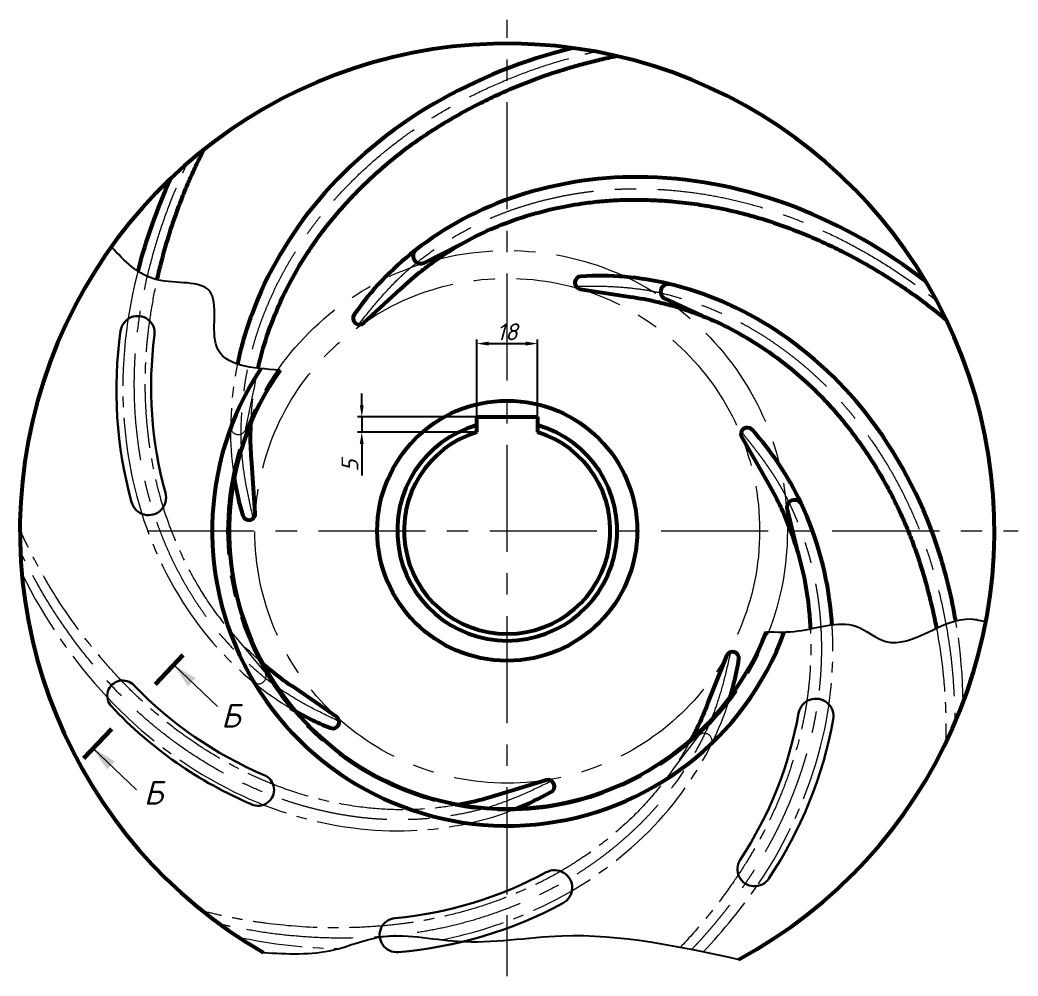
# Model space of a CAD drawing. Header units: millimetres. Extents: x 23 to 696, y 16 to 510.
# Drawn here: x 399.5 to 695.5, y 194.6 to 478.2 of the extents above; entities that cross this region are included whole.
import ezdxf

# ---------------------------------------------------------------- set-up
doc = ezdxf.new("R2010")
doc.units = ezdxf.units.MM
doc.linetypes.add('осевая', pattern=[50.8, 31.75, -6.35, 6.35, -6.35])
doc.linetypes.add('осевая2', pattern=[28.575, 19.05, -3.175, 3.175, -3.175])
doc.layers.get('0').update_dxf_attribs({"lineweight": 53})
for name, color, linetype, lineweight in [('Оси', 7, 'осевая', 20), ('оси 2', 7, 'осевая', 9), ('ОСИ ЛОПАТОК', 7, 'осевая2', 13), ('Размеры', 7, 'Continuous', 20), ('СВАРКА', 7, 'Continuous', 30), ('тонкая', 7, 'Continuous', 25)]:
    doc.layers.add(name, color=color, linetype=linetype, lineweight=lineweight)
doc.styles.add('Размер', font='isocpeur.ttf', dxfattribs={"oblique": 15})
doc.dimstyles.new('Две стрелки', dxfattribs={"dimtxt": 2.5, "dimasz": 3.5, "dimexe": 1.25, "dimexo": 0, "dimgap": 1, "dimtad": 1, "dimdec": 3, "dimtxsty": 'Размер', "dimcen": 2.5, "dimadec": 0, "dimazin": 0, "dimtfac": 1, "dimtdec": 3, "dimtmove": 0, "dimatfit": 3, "dimfxl": 1, "dimarcsym": 0})

# ---------------------------------------------------------------- blocks, each defined once
blk = doc.blocks.new('*D41')
at = {"layer": 'Defpoints', "color": 0, "transparency": 16777216}
for p in [(553.03, 382.2), (535.03, 360.44), (553.03, 360.44)]:
    blk.add_point(p, dxfattribs=at)
at = {"layer": 'Размеры', "color": 0, "lineweight": -2, "transparency": 16777216}
for p, q in [((535.03, 360.44), (535.03, 383.45)), ((538.53, 382.2), (549.53, 382.2)), ((553.03, 360.44), (553.03, 383.45))]:
    blk.add_line(p, q, dxfattribs=at)
at = {"layer": 'Размеры', "color": 0, "transparency": 16777216}
for points in [[(538.53, 382.79), (538.53, 381.62), (535.03, 382.2)], [(549.53, 382.79), (549.53, 381.62), (553.03, 382.2)]]:
    blk.add_solid(points, dxfattribs=at)
at = {"layer": 'Размеры', "color": 0, "transparency": 16777216, "insert": (544.03, 385.7), "char_height": 2.5, "attachment_point": 5, "style": 'Размер'}
blk.add_mtext('{\\H2x;18}', dxfattribs=at)
blk = doc.blocks.new('*D42')
at = {"layer": 'Defpoints', "color": 0, "transparency": 16777216}
for p in [(535.03, 360.44), (500.9, 355.94), (535.03, 355.94)]:
    blk.add_point(p, dxfattribs=at)
at = {"layer": 'Размеры', "color": 0, "lineweight": -2, "transparency": 16777216}
for p, q in [((500.9, 363.94), (500.9, 367.44)), ((535.03, 360.44), (499.65, 360.44)), ((500.9, 360.44), (500.9, 355.94)), ((535.03, 355.94), (499.65, 355.94)), ((500.9, 352.44), (500.9, 343.1))]:
    blk.add_line(p, q, dxfattribs=at)
at = {"layer": 'Размеры', "color": 0, "transparency": 16777216}
for points in [[(500.32, 363.94), (501.49, 363.94), (500.9, 360.44)], [(500.32, 352.44), (501.49, 352.44), (500.9, 355.94)]]:
    blk.add_solid(points, dxfattribs=at)
at = {"layer": 'Размеры', "color": 0, "transparency": 16777216, "insert": (497.4, 346.02), "char_height": 2.5, "attachment_point": 5, "rotation": 90, "style": 'Размер'}
blk.add_mtext('{\\H2x;5}', dxfattribs=at)

msp = doc.modelspace()

# ---------------------------------------------------------------- linework, layer by layer
for p, q in [((535.035, 355.9422), (535.035, 360.4422)), ((535.035, 360.4422), (553.035, 360.4422)), ((553.035, 360.4422), (553.035, 355.9422))]:
    msp.add_line(p, q)
for points in [[(563.4594, 469.8261, 0.07191828), (522.3105, 453.3383, 0.08581768), (488.0534, 424.6815, 0.08671583), (468.2608, 390.8758, 0.03850969), (464.0267, 376.1282, 0.03850969)], [(444.242, 431.1227, 0.04709104), (434.4904, 403.6928, 0.04709104)], [(668.0498, 400.7495, 0.07191828), (629.5031, 422.6409, 0.08581768), (585.7394, 431.557, 0.08671583), (546.9685, 425.954, 0.08695213), (516.5869, 409.7449, 0.07459051), (498.6701, 390.8285, 0.89644065), (501.5137, 388.342), (512.5015, 398.4399)], [(517.0166, 410.0787, 0.90879063), (519.4564, 406.2038), (530.2687, 411.6477)], [(677.0512, 299.9886, 0.03273893), (672.3365, 319.6948, 0.08581768), (652.0211, 359.4698, 0.08671583), (623.4673, 386.2887, 0.08695213), (591.8518, 399.9358, 0.07459051), (565.8914, 402.1495, 0.89644065), (565.7205, 398.376), (580.466, 396.0814)], [(592.3807, 399.808, 0.90879063), (590.8724, 395.4845), (601.87, 390.4253)], [(640.3833, 298.8359, 0.00641992), (640.1519, 301.7486, 0.08695213), (631.1097, 334.9754, 0.07459051), (616.6544, 356.6523, 0.89644065), (613.5976, 354.4332), (620.9973, 341.474)], [(463.0604, 342.487, 0.03294011), (465.6094, 331.2141, 0.89644065), (469.3264, 331.8871), (468.2823, 346.7736)], [(631.3395, 334.4822, 0.90879063), (627.0189, 332.9658), (629.9203, 321.2132)], [(610.139, 277.3346, 0.03294011), (612.7335, 288.5972, 0.89644065), (609.0926, 289.6035), (603.5743, 275.7383)], [(479.6779, 274.1192, 0.03796589), (491.6048, 268.1973, 0.89644065), (493.3961, 271.523), (481.1064, 279.9882)], [(546.6581, 244.2374, 0.03294011), (557.0812, 249.231, 0.89644065), (555.5979, 252.705), (541.317, 248.3745)]]:
    msp.add_lwpolyline(points, format="xyb")
msp.add_circle((544.035, 326.6957), 38.5555)
for radius, start, end in [(144.5, 298.375785, 239.98412), (87.5, 146.644352, 339.934923), (82.5, 144.72326, 338.711496), (32.6, 106.026005, 73.973995), (30.6, 107.104635, 72.895365)]:
    msp.add_arc((544.035, 326.6957), radius, start, end)
for points, knots in [([(470.159, 374.8951), (470.3454, 375.7363), (471.2871, 379.7223), (473.6166, 387.2955), (477.4667, 396.3353), (481.3803, 403.6619), (484.601, 408.8851), (487.5804, 413.2521), (490.9858, 417.753), (494.6543, 422.0933), (498.8413, 426.6447), (503.1267, 430.8782), (508.356, 435.5524), (513.2397, 439.471), (518.1589, 443.0288), (522.9944, 446.2437), (528.9932, 449.8401), (535.4726, 453.3188), (545.1409, 457.9423), (554.1318, 461.4546), (562.5914, 464.0897), (567.1202, 465.3562), (571.5975, 466.4865), (574.821, 467.1671), (576.4546, 467.5119)], [48.56099971, 48.56099971, 48.56099971, 48.56099971, 51.14491036, 60.84189965, 72.29157678, 80.56250229, 85.73909999, 90.69377737, 96.41666631, 102.66317734, 107.73494199, 114.96611721, 120.72401761, 128.77065343, 133.73686665, 138.93321922, 146.18580148, 154.71137674, 160.98484866, 178.33227954, 183.59718724, 187.56422553, 192.43858778, 197.44715521, 197.44715521, 197.44715521, 197.44715521]), ([(440.2287, 401.1612), (440.5695, 402.7076), (442.2626, 409.8773), (444.9715, 418.6105), (448.1858, 426.8675), (450.0192, 431.1979), (451.927, 435.4031), (453.4048, 438.3476), (454.1537, 439.8399)], [156.2343291, 156.2343291, 156.2343291, 156.2343291, 160.98484866, 178.33227954, 183.59718724, 187.56422553, 192.43858778, 197.44715521, 197.44715521, 197.44715521, 197.44715521]), ([(512.5015, 398.4399), (514.465, 400.3343), (517.6782, 403.111), (523.3032, 407.3373), (529.6547, 411.4613), (537.9036, 415.7559), (547.5086, 419.5343), (556.9767, 422.1605), (565.1451, 423.6687), (571.2368, 424.4073), (576.5086, 424.8007), (582.1508, 424.9445), (587.8315, 424.7825), (594.0005, 424.3467), (599.9822, 423.6358), (606.8971, 422.4617), (613.0057, 421.0867), (618.8544, 419.4589), (624.3828, 417.6828), (630.9347, 415.2351), (637.6943, 412.3382), (647.3372, 407.662), (655.689, 402.8225), (663.0237, 397.8514), (666.8375, 395.1004), (670.5128, 392.3046), (673.0547, 390.2087), (674.3429, 389.1465)], [20.27632444, 20.27632444, 20.27632444, 20.27632444, 28.45770462, 32.99436924, 41.37857198, 51.14491036, 60.84189965, 72.29157678, 80.56250229, 85.73909999, 90.69377737, 96.41666631, 102.66317734, 107.73494199, 114.96611721, 120.72401761, 128.77065343, 133.73686665, 138.93321922, 146.18580148, 154.71137674, 160.98484866, 178.33227954, 183.59718724, 187.56422553, 192.43858778, 197.44715521, 197.44715521, 197.44715521, 197.44715521]), ([(580.466, 396.0814), (583.1714, 395.7274), (587.3457, 394.9464), (594.1571, 393.1836), (601.3414, 390.7891), (609.8422, 387.0175), (618.7849, 381.8638), (626.7414, 376.0987), (633.0135, 370.6529), (637.389, 366.3506), (640.9835, 362.4742), (644.6138, 358.1527), (648.029, 353.6103), (651.5346, 348.5155), (654.7083, 343.3955), (658.1017, 337.2573), (660.8353, 331.624), (663.2093, 326.0364), (665.2676, 320.6068), (667.439, 313.9582), (669.3887, 306.8671), (670.6388, 301.3203), (671.19, 298.5299), (671.3306, 297.7907)], [20.27632444, 20.27632444, 20.27632444, 20.27632444, 28.45770462, 32.99436924, 41.37857198, 51.14491036, 60.84189965, 72.29157678, 80.56250229, 85.73909999, 90.69377737, 96.41666631, 102.66317734, 107.73494199, 114.96611721, 120.72401761, 128.77065343, 133.73686665, 138.93321922, 146.18580148, 154.71137674, 160.98484866, 163.24131222, 163.24131222, 163.24131222, 163.24131222]), ([(468.2823, 346.7736), (468.0254, 349.4899), (467.8673, 353.4954), (467.9674, 357.4966), (468.0251, 358.7699)], [20.27632444, 20.27632444, 20.27632444, 20.27632444, 28.45770462, 32.28129714, 32.28129714, 32.28129714, 32.28129714]), ([(620.9973, 341.474), (622.4073, 339.1382), (624.3993, 335.3876), (627.268, 328.9632), (629.8752, 321.8533), (632.2266, 312.8555), (633.481, 304.5775), (633.8632, 299.4844), (633.9541, 297.6147)], [20.27632444, 20.27632444, 20.27632444, 20.27632444, 28.45770462, 32.99436924, 41.37857198, 51.14491036, 60.84189965, 66.45459774, 66.45459774, 66.45459774, 66.45459774]), ([(481.1064, 279.9882), (478.8225, 281.4809), (475.5923, 283.8548), (472.5265, 286.4277), (471.567, 287.2668)], [20.27632444, 20.27632444, 20.27632444, 20.27632444, 28.45770462, 32.28129714, 32.28129714, 32.28129714, 32.28129714]), ([(603.5743, 275.7383), (602.6272, 273.1795), (601.0317, 269.5021), (599.2055, 265.9405), (598.601, 264.8184)], [20.27632444, 20.27632444, 20.27632444, 20.27632444, 28.45770462, 32.28129714, 32.28129714, 32.28129714, 32.28129714]), ([(541.317, 248.3745), (538.726, 247.5196), (534.8561, 246.4742), (530.9329, 245.6814), (529.6787, 245.4544)], [20.27632444, 20.27632444, 20.27632444, 20.27632444, 28.45770462, 32.28129714, 32.28129714, 32.28129714, 32.28129714]), ([(541.317, 248.3745), (538.726, 247.5196), (534.8561, 246.4742), (530.9329, 245.6814), (529.6787, 245.4544)], [20.27632444, 20.27632444, 20.27632444, 20.27632444, 28.45770462, 32.28129714, 32.28129714, 32.28129714, 32.28129714])]:
    msp.add_open_spline(points, degree=3, knots=knots)
at = {"layer": 'Оси'}
for p, q in [((544.035, 218.8468), (544.035, 478.1957)), ((437.2574, 326.6957), (695.535, 326.6957)), ((544.035, 194.6263), (544.035, 212.6501))]:
    msp.add_line(p, q, dxfattribs=at)
for points, weights, knots in [([(468.735, 330.3722), (465.7368, 342.9527), (464.993, 349.9497), (465.1417, 356.9768), (465.3342, 368.2132), (467.4556, 379.2492), (471.4426, 389.7562), (475.9776, 401.7397), (482.4882, 412.7752), (490.7839, 422.5401), (500.2719, 433.7262), (511.495, 443.1706), (524.1377, 450.6079), (536.7259, 458.0118), (550.2078, 463.6262), (564.3303, 467.3457), (565.4873, 467.6685), (566.8557, 468.0502), (569.7105, 468.7083), (570.1689, 468.8128)], [0.993555614861, 0.990320172631, 0.99246830101, 1, 0.990074817032, 0.990074817032, 1, 0.990251432357, 0.990251432357, 1, 0.990636645326, 0.990636645326, 1, 0.993746979013, 0.993746979013, 1, 1, 1, 1, 1], [4.04205139, 4.04205139, 4.04205139, 4.04205139, 4.29655826, 4.29655826, 4.29655826, 4.64209972, 4.64209972, 4.64209972, 4.98454538, 4.98454538, 4.98454538, 5.32014077, 5.32014077, 5.32014077, 5.59428279, 5.59428279, 5.59428279, 10.27557194, 11.13062189, 11.13062189, 11.13062189, 11.13062189]), ([(494.2117, 270.1161), (482.5066, 275.6158), (476.5724, 279.3968), (471.1711, 283.8944), (462.5062, 291.0507), (455.2005, 299.5901), (449.4717, 309.2582), (442.9302, 320.2755), (438.3615, 332.2462), (435.8993, 344.8203), (433.0694, 359.2128), (432.6829, 373.8758), (434.7507, 388.3974), (436.8108, 402.8555), (440.8271, 416.8966), (446.7243, 430.2571), (447.1934, 431.3629), (447.7481, 432.6707), (449.0135, 435.313), (449.2176, 435.7366)], [0.993555614861, 0.990320172631, 0.99246830101, 1, 0.990074817032, 0.990074817032, 1, 0.990251432357, 0.990251432357, 1, 0.990636645326, 0.990636645326, 1, 0.993746979013, 0.993746979013, 1, 1, 1, 1, 1], [4.04205139, 4.04205139, 4.04205139, 4.04205139, 4.29655826, 4.29655826, 4.29655826, 4.64209972, 4.64209972, 4.64209972, 4.98454538, 4.98454538, 4.98454538, 5.32014077, 5.32014077, 5.32014077, 5.59428279, 5.59428279, 5.59428279, 10.27557194, 11.13062189, 11.13062189, 11.13062189, 11.13062189]), ([(499.9606, 387.8599), (507.9271, 398.0477), (512.9338, 402.9918), (518.5205, 407.257), (527.4255, 414.1122), (537.3765, 419.3345), (548.077, 422.7683), (560.2736, 426.6942), (572.9608, 428.4846), (585.7676, 428.0871), (600.429, 427.6434), (614.8103, 424.7574), (628.5077, 419.51), (642.1449, 414.2844), (654.9402, 407.2444), (666.6535, 398.522), (667.6272, 397.8186), (668.7788, 396.9868), (671.0733, 395.1652), (671.4408, 394.872)], [0.993555614861, 0.990320172631, 0.99246830101, 1, 0.990074817032, 0.990074817032, 1, 0.990251432357, 0.990251432357, 1, 0.990636645326, 0.990636645326, 1, 0.993746979013, 0.993746979013, 1, 1, 1, 1, 1], [4.04205139, 4.04205139, 4.04205139, 4.04205139, 4.29655826, 4.29655826, 4.29655826, 4.64209972, 4.64209972, 4.64209972, 4.98454538, 4.98454538, 4.98454538, 5.32014077, 5.32014077, 5.32014077, 5.59428279, 5.59428279, 5.59428279, 10.27557194, 11.13062189, 11.13062189, 11.13062189, 11.13062189]), ([(564.3752, 399.2897), (577.3074, 399.4132), (584.2944, 398.5814), (591.1123, 396.8728), (602.0241, 394.1848), (612.3113, 389.6609), (621.6677, 383.4358), (632.3416, 376.3479), (641.6517, 367.5449), (649.3258, 357.2843), (658.1202, 345.545), (664.8304, 332.5018), (669.268, 318.5211), (673.6851, 304.6009), (676.1588, 290.2078), (676.6425, 275.6116), (676.6997, 274.4118), (676.7673, 272.9928), (676.7737, 270.0632), (676.7736, 269.593)], [0.993555614861, 0.990320172631, 0.99246830101, 1, 0.990074817032, 0.990074817032, 1, 0.990251432357, 0.990251432357, 1, 0.990636645326, 0.990636645326, 1, 0.993746979013, 0.993746979013, 1, 1, 1, 1, 1], [4.04205139, 4.04205139, 4.04205139, 4.04205139, 4.29655826, 4.29655826, 4.29655826, 4.64209972, 4.64209972, 4.64209972, 4.98454538, 4.98454538, 4.98454538, 5.32014077, 5.32014077, 5.32014077, 5.59428279, 5.59428279, 5.59428279, 10.27557194, 11.13062189, 11.13062189, 11.13062189, 11.13062189]), ([(613.4731, 356.0547), (621.6328, 346.0209), (625.3388, 340.0396), (628.2539, 333.6439), (632.9557, 323.4367), (635.8327, 312.5732), (636.7994, 301.3768), (637.9129, 288.6124), (636.8352, 275.8449), (633.5979, 263.4477), (629.9029, 249.2526), (623.8891, 235.8741), (615.7253, 223.6878), (610.6855, 216.1661), (605.0206, 209.0946), (598.769, 202.5268)], [0.993555614861, 0.990320172631, 0.99246830101, 1, 0.990074817032, 0.990074817032, 1, 0.990251432357, 0.990251432357, 1, 0.990636645326, 0.990636645326, 1, 0.996114130451, 0.994643090819, 0.995586881105], [4.04205139, 4.04205139, 4.04205139, 4.04205139, 4.29655826, 4.29655826, 4.29655826, 4.64209972, 4.64209972, 4.64209972, 4.98454538, 4.98454538, 4.98454538, 5.32014077, 5.32014077, 5.32014077, 5.49050324, 5.49050324, 5.49050324, 5.49050324]), ([(557.2064, 252.4655), (545.6085, 246.7431), (538.9525, 244.461), (532.0685, 243.0422), (521.071, 240.7296), (509.8396, 240.342), (498.7089, 241.8911), (486.0167, 243.6458), (473.8091, 247.5375), (462.4431, 253.4523), (449.4262, 260.2134), (437.7212, 269.0534), (427.6571, 279.7242), (417.6376, 290.3493), (409.164, 302.2438), (402.3952, 315.1846), (401.8231, 316.2408), (401.1465, 317.4899), (399.8696, 320.1267), (399.6657, 320.5503)], [0.993555614861, 0.990320172631, 0.99246830101, 1, 0.990074817032, 0.990074817032, 1, 0.990251432357, 0.990251432357, 1, 0.990636645326, 0.990636645326, 1, 0.993746979013, 0.993746979013, 1, 1, 1, 1, 1], [4.04205139, 4.04205139, 4.04205139, 4.04205139, 4.29655826, 4.29655826, 4.29655826, 4.64209972, 4.64209972, 4.64209972, 4.98454538, 4.98454538, 4.98454538, 5.32014077, 5.32014077, 5.32014077, 5.59428279, 5.59428279, 5.59428279, 10.27557194, 11.13062189, 11.13062189, 11.13062189, 11.13062189]), ([(610.2827, 290.7118), (607.5255, 278.0763), (605.1598, 271.4496), (601.9769, 265.1828), (596.9281, 255.1427), (590.2285, 246.1201), (582.0776, 238.3835), (572.7922, 229.5544), (562.1382, 222.4366), (550.4273, 217.2381), (537.0253, 211.2765), (522.816, 207.6369), (508.1983, 206.4215), (493.6443, 205.2127), (479.0616, 206.0039), (464.7237, 208.7802), (463.5413, 208.9915), (462.1428, 209.2413), (459.2852, 209.887), (458.8269, 209.9917)], [0.993555614861, 0.990320172631, 0.99246830101, 1, 0.990074817032, 0.990074817032, 1, 0.990251432357, 0.990251432357, 1, 0.990636645326, 0.990636645326, 1, 0.993746979013, 0.993746979013, 1, 1, 1, 1, 1], [4.04205139, 4.04205139, 4.04205139, 4.04205139, 4.29655826, 4.29655826, 4.29655826, 4.64209972, 4.64209972, 4.64209972, 4.98454538, 4.98454538, 4.98454538, 5.32014077, 5.32014077, 5.32014077, 5.59428279, 5.59428279, 5.59428279, 10.27557194, 11.13062189, 11.13062189, 11.13062189, 11.13062189])]:
    msp.add_rational_spline(points, weights, degree=3, knots=knots, dxfattribs=at)
at = {"layer": 'оси 2'}
for radius in [83.1031, 74.8659]:
    msp.add_circle((544.035, 326.6957), radius, dxfattribs=at)
at = {"layer": 'ОСИ ЛОПАТОК'}
for points in [[(563.4594, 469.8261, 0.07191828), (522.3105, 453.3383, 0.08581768), (488.0534, 424.6815, 0.08671583), (468.2608, 390.8758, 0.08695213), (461.9909, 357.0162, 0.07459051), (465.6094, 331.2141, 0.89644065), (469.3264, 331.8871), (468.2823, 346.7736)], [(444.242, 431.1227, 0.07191828), (431.4769, 388.6712, 0.08581768), (432.5226, 344.0207, 0.08671583), (446.6125, 307.4687, 0.08695213), (469.1758, 281.4557, 0.07459051), (491.6048, 268.1973, 0.89644065), (493.3961, 271.523), (481.1064, 279.9882)], [(679.2545, 275.9088, 0.07191828), (672.3365, 319.6948, 0.08581768), (652.0211, 359.4698, 0.08671583), (623.4673, 386.2887, 0.08695213), (591.8518, 399.9358, 0.07459051), (565.8914, 402.1495, 0.89644065), (565.7205, 398.376), (580.466, 396.0814)], [(461.9978, 357.5603, 0.90879063), (466.5486, 357.0519), (469.0337, 368.8995)], [(602.1821, 201.8272, 0.04203496), (618.5562, 222.0206, 0.08581768), (636.9871, 262.7031, 0.08671583), (640.1519, 301.7486, 0.08695213), (631.1097, 334.9754, 0.07459051), (616.6544, 356.6523, 0.89644065), (613.5976, 354.4332), (620.9973, 341.474)], [(400.1708, 313.7836, 0.07191828), (425.4018, 277.3353, 0.08581768), (460.963, 250.3138, 0.08671583), (498.3254, 238.5399, 0.08695213), (532.7311, 239.9617, 0.07459051), (557.0812, 249.231, 0.89644065), (555.5979, 252.705), (541.317, 248.3745)], [(468.7547, 281.8003, 0.90879063), (471.9896, 285.0412), (464.2762, 294.371)], [(524.6437, 205.392, 0.05486225), (551.9582, 214.124, 0.08671583), (584.4585, 235.9943, 0.08695213), (604.7985, 263.7803, 0.07459051), (612.7335, 288.5972, 0.89644065), (609.0926, 289.6035), (603.5743, 275.7383)], [(604.5562, 263.293, 0.90879063), (600.6767, 265.7256), (593.2972, 256.1296)], [(464.4322, 206.1676, 0.04816225), (494.0063, 202.7503, 0.04816225)]]:
    msp.add_lwpolyline(points, format="xyb", dxfattribs=at)
for points, knots in [([(468.2823, 346.7736), (468.0254, 349.4899), (467.8579, 353.7334), (468.0608, 360.7662), (468.7966, 368.3033), (470.5821, 377.4302), (473.6166, 387.2955), (477.4667, 396.3353), (481.3803, 403.6619), (484.601, 408.8851), (487.5804, 413.2521), (490.9858, 417.753), (494.6543, 422.0933), (498.8413, 426.6447), (503.1267, 430.8782), (508.356, 435.5524), (513.2397, 439.471), (518.1589, 443.0288), (522.9944, 446.2437), (528.9932, 449.8401), (535.4726, 453.3188), (545.1409, 457.9423), (554.1318, 461.4546), (562.5914, 464.0897), (567.1202, 465.3562), (571.5975, 466.4865), (574.821, 467.1671), (576.4546, 467.5119)], [20.27632444, 20.27632444, 20.27632444, 20.27632444, 28.45770462, 32.99436924, 41.37857198, 51.14491036, 60.84189965, 72.29157678, 80.56250229, 85.73909999, 90.69377737, 96.41666631, 102.66317734, 107.73494199, 114.96611721, 120.72401761, 128.77065343, 133.73686665, 138.93321922, 146.18580148, 154.71137674, 160.98484866, 178.33227954, 183.59718724, 187.56422553, 192.43858778, 197.44715521, 197.44715521, 197.44715521, 197.44715521]), ([(481.1064, 279.9882), (478.8225, 281.4809), (475.4005, 283.9958), (470.0285, 288.5393), (464.5945, 293.8139), (458.572, 300.9003), (452.751, 309.4237), (448.0839, 318.0701), (444.7958, 325.698), (442.7203, 331.4726), (441.1636, 336.5247), (439.7679, 341.9935), (438.6618, 347.5678), (437.7139, 353.6791), (437.076, 359.669), (436.6819, 366.6718), (436.6632, 372.9332), (436.9486, 378.9975), (437.45, 384.7825), (438.3784, 391.7148), (439.6985, 398.9496), (442.1118, 409.3913), (444.9715, 418.6105), (448.1858, 426.8675), (450.0192, 431.1979), (451.927, 435.4031), (453.4048, 438.3476), (454.1537, 439.8399)], [20.27632444, 20.27632444, 20.27632444, 20.27632444, 28.45770462, 32.99436924, 41.37857198, 51.14491036, 60.84189965, 72.29157678, 80.56250229, 85.73909999, 90.69377737, 96.41666631, 102.66317734, 107.73494199, 114.96611721, 120.72401761, 128.77065343, 133.73686665, 138.93321922, 146.18580148, 154.71137674, 160.98484866, 178.33227954, 183.59718724, 187.56422553, 192.43858778, 197.44715521, 197.44715521, 197.44715521, 197.44715521]), ([(580.466, 396.0814), (583.1714, 395.7274), (587.3457, 394.9464), (594.1571, 393.1836), (601.3414, 390.7891), (609.8422, 387.0175), (618.7849, 381.8638), (626.7414, 376.0987), (633.0135, 370.6529), (637.389, 366.3506), (640.9835, 362.4742), (644.6138, 358.1527), (648.029, 353.6103), (651.5346, 348.5155), (654.7083, 343.3955), (658.1017, 337.2573), (660.8353, 331.624), (663.2093, 326.0364), (665.2676, 320.6068), (667.439, 313.9582), (669.3887, 306.8671), (671.7449, 296.4124), (673.1684, 286.8654), (673.855, 278.0314), (674.082, 273.3344), (674.1877, 268.7179), (674.1339, 265.4237), (674.1066, 263.7543)], [20.27632444, 20.27632444, 20.27632444, 20.27632444, 28.45770462, 32.99436924, 41.37857198, 51.14491036, 60.84189965, 72.29157678, 80.56250229, 85.73909999, 90.69377737, 96.41666631, 102.66317734, 107.73494199, 114.96611721, 120.72401761, 128.77065343, 133.73686665, 138.93321922, 146.18580148, 154.71137674, 160.98484866, 178.33227954, 183.59718724, 187.56422553, 192.43858778, 197.44715521, 197.44715521, 197.44715521, 197.44715521]), ([(620.9973, 341.474), (622.4073, 339.1382), (624.3993, 335.3876), (627.268, 328.9632), (629.8752, 321.8533), (632.2266, 312.8555), (633.773, 302.6506), (634.2264, 292.8355), (633.8792, 284.5364), (633.2437, 278.433), (632.4542, 273.2058), (631.3389, 267.6731), (629.9168, 262.1709), (628.1193, 256.2535), (626.0951, 250.58), (623.4118, 244.0998), (620.7119, 238.4502), (617.8235, 233.1104), (614.8618, 228.1158), (611.0175, 222.2729), (606.6891, 216.3273), (601.456, 209.8019), (597.7792, 205.6736), (595.4154, 203.1847)], [20.27632444, 20.27632444, 20.27632444, 20.27632444, 28.45770462, 32.99436924, 41.37857198, 51.14491036, 60.84189965, 72.29157678, 80.56250229, 85.73909999, 90.69377737, 96.41666631, 102.66317734, 107.73494199, 114.96611721, 120.72401761, 128.77065343, 133.73686665, 138.93321922, 146.18580148, 154.71137674, 160.98484866, 171.27611733, 171.27611733, 171.27611733, 171.27611733]), ([(541.317, 248.3745), (538.726, 247.5196), (534.6262, 246.4121), (527.7246, 245.045), (520.2127, 244.0852), (510.9173, 243.7949), (500.6241, 244.5582), (490.9542, 246.3001), (482.9404, 248.4854), (477.1315, 250.463), (472.2111, 252.3959), (467.0652, 254.7144), (462.0174, 257.3252), (456.6484, 260.3944), (451.5675, 263.6303), (445.8469, 267.6884), (440.9398, 271.5777), (436.3765, 275.5819), (432.1662, 279.5808), (427.3252, 284.6288), (422.4919, 290.1717), (415.8329, 298.5688), (410.408, 306.5527), (405.9565, 314.2139), (403.714, 318.3473), (401.6158, 322.4608), (400.235, 325.452), (399.5352, 326.968)], [20.27632444, 20.27632444, 20.27632444, 20.27632444, 28.45770462, 32.99436924, 41.37857198, 51.14491036, 60.84189965, 72.29157678, 80.56250229, 85.73909999, 90.69377737, 96.41666631, 102.66317734, 107.73494199, 114.96611721, 120.72401761, 128.77065343, 133.73686665, 138.93321922, 146.18580148, 154.71137674, 160.98484866, 178.33227954, 183.59718724, 187.56422553, 192.43858778, 197.44715521, 197.44715521, 197.44715521, 197.44715521]), ([(603.5743, 275.7383), (602.6272, 273.1795), (600.9369, 269.2836), (597.7027, 263.0353), (593.7695, 256.5639), (588.2009, 249.1155), (581.1865, 241.5438), (573.7955, 235.0697), (567.0904, 230.1667), (561.9224, 226.8582), (557.3434, 224.2164), (552.3224, 221.6387), (547.1339, 219.32), (541.3868, 217.036), (535.689, 215.0811), (528.9495, 213.1387), (522.8492, 211.7271), (516.8734, 210.656), (511.1219, 209.8575), (504.1568, 209.2201), (496.8097, 208.8972), (486.0928, 208.9264), (476.4684, 209.663), (467.7031, 210.9593), (463.0734, 211.7832), (458.5491, 212.7074), (455.3495, 213.4929), (453.728, 213.891)], [20.27632444, 20.27632444, 20.27632444, 20.27632444, 28.45770462, 32.99436924, 41.37857198, 51.14491036, 60.84189965, 72.29157678, 80.56250229, 85.73909999, 90.69377737, 96.41666631, 102.66317734, 107.73494199, 114.96611721, 120.72401761, 128.77065343, 133.73686665, 138.93321922, 146.18580148, 154.71137674, 160.98484866, 178.33227954, 183.59718724, 187.56422553, 192.43858778, 197.44715521, 197.44715521, 197.44715521, 197.44715521])]:
    msp.add_open_spline(points, degree=3, knots=knots, dxfattribs=at)
at = {"layer": 'Размеры', "lineweight": 60}
for p, q in [((447.876, 289.7602), (439.5852, 281.0848)), ((418.4768, 259.2506), (426.748, 267.9448))]:
    msp.add_line(p, q, dxfattribs=at)
at = {"layer": 'Размеры', "lineweight": 20}
for p, q in [((445.1463, 286.9038), (458.0865, 274.5373)), ((421.1175, 262.2366), (434.0857, 249.8994))]:
    msp.add_line(p, q, dxfattribs=at)
at = {"layer": 'Размеры', "lineweight": 60}
for points in [[(449.3678, 280.564), (451.6708, 282.9738), (445.1463, 286.9038)], [(425.3534, 255.9064), (427.651, 258.3215), (421.1175, 262.2366)]]:
    msp.add_solid(points, dxfattribs=at)
at = {"layer": 'СВАРКА'}
for centre, radius, start, end in [((434.4165, 385.3258), 5.0612, 352.447568, 172.451714), ((551.9298, 368.3057), 123.8002, 171.787185, 195.536722), ((555.4967, 369.277), 117.078, 172.449551, 195.528135), ((437.6728, 336.5395), 5.2095, 195.525274, 15.530752), ((430.0014, 277.7246), 4.5702, 42.752757, 223.71425), ((517.7489, 361.9769), 117.078, 223.878123, 246.956706), ((635.5929, 271.6779), 5.2095, 349.810988, 169.816466), ((516.8687, 359.3941), 123.8002, 223.215756, 246.965293), ((515.233, 293.3043), 117.078, 326.735266, 349.813849), ((518.868, 292.6318), 123.8002, 326.072899, 349.822436), ((470.1742, 249.8527), 4.723, 245.536917, 68.288698), ((617.3591, 226.3102), 5.0612, 146.733283, 326.737428), ((499.9708, 328.3949), 117.078, 275.306694, 298.385278), ((558.1058, 220.8098), 5.2095, 298.382416, 118.387895), ((501.7114, 325.1335), 123.8002, 274.644328, 298.393865), ((511.2673, 206.7792), 5.0612, 95.304711, 275.308857)]:
    msp.add_arc(centre, radius, start, end, dxfattribs=at)
at = {"layer": 'тонкая'}
for points in [[(476.6843, 374.3416), (457.8935, 381.2032), (455.8255, 397.7398), (440.2696, 401.1515), (426.6314, 410.9374)], [(620.9055, 296.7429), (630.3175, 296.9719), (647.4177, 298.3485), (656.3694, 293.8745), (681.6179, 300.5281), (685.9902, 299.6965)], [(471.7503, 201.5751), (492.6091, 202.3915), (505.909, 206.1421), (529.4414, 204.939), (560.198, 206.5582), (612.7089, 199.5574)]]:
    msp.add_spline(points, degree=3, dxfattribs=at)

# ---------------------------------------------------------------- texts
at = {"layer": 'Размеры', "char_height": 7, "attachment_point": 5, "style": 'Размер'}
for insert in [(462.0609, 271.8248), (439.112, 248.9728)]:
    msp.add_mtext_dynamic_manual_height_columns('Б', width=45.684336, gutter_width=12.5, heights=[0], dxfattribs=dict(at, insert=insert))

# ---------------------------------------------------------------- dimensions: what is measured, and where the dimension line sits
at = {"layer": 'Размеры'}
dim = msp.add_linear_dim(base=(553.035, 382.2037), p1=(535.035, 360.4422), p2=(553.035, 360.4422), text='{\\H2x;<>}', dimstyle='Две стрелки', dxfattribs=at)
dim.commit()
dim.dimension.update_dxf_attribs({"geometry": '*D41', "text_midpoint": (544.035, 385.7037)})
dim = msp.add_linear_dim(base=(500.9022, 355.9422), p1=(535.035, 360.4422), p2=(535.035, 355.9422), angle=90, text='{\\H2x;5}', dimstyle='Две стрелки', dxfattribs=at)
dim.commit()
dim.dimension.update_dxf_attribs({"geometry": '*D42', "text_midpoint": (497.4022, 346.0224)})

doc.saveas('drawing.dxf')
